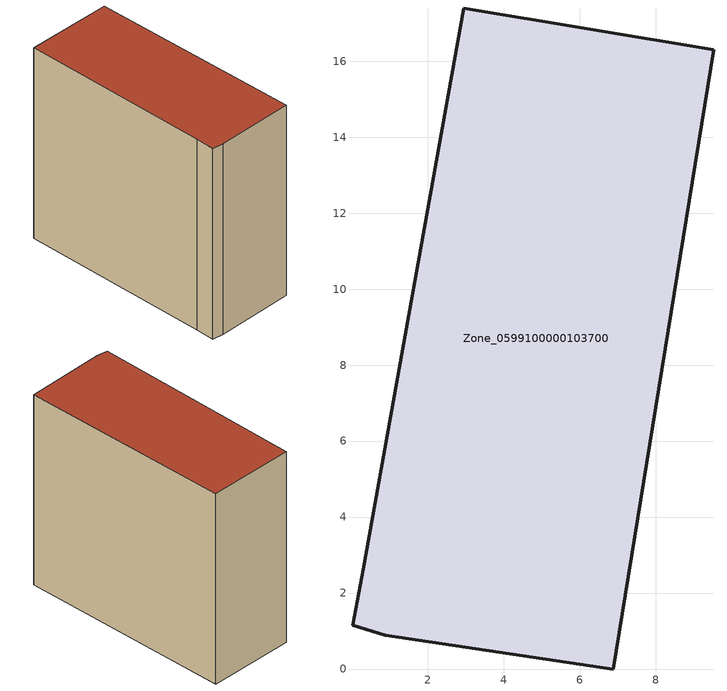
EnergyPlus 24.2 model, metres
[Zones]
Zone_0599100000103700
 floor ground (C_G): 0.3,2.62 2.95,17.4 9.53,16.31 6.89,0 0.88,0.89 0.03,1.16 z0
 wall outside (C_F): 2.95,17.4 0.3,2.62 0.03,1.16 0.88,0.89 6.89,0 9.53,16.31 2.95,17.4 z0:15.23
 roof outside (C_R): 0.3,2.62 0.03,1.16 0.88,0.89 6.89,0 9.53,16.31 2.95,17.4 z15.23
[BUILDING]
Pand.0599100000103700: North Axis=0; Terrain=City; Loads Convergence Tolerance Value=0.04; Temperature Convergence Tolerance Value=0.4; Solar Distribution=FullExterior; Maximum Number of Warmup Days=25; Minimum Number of Warmup Days=1
[Site:Location]
Rotterdam.The.Hague.AP_ZH_NLD Design_Conditions: Latitude=51.96; Longitude=4.45; Time Zone=1; Elevation=-4.5
[SITE:GROUNDTEMPERATURE:BUILDINGSURFACE]
18, 18, 18, 18, 18, 18, 18, 18, 18, 18, 18, 18
[MATERIAL] Thermal Absorptance=0.9; Solar Absorptance=0.7; Visible Absorptance=0.7
Name | Roughness | Thickness | Conductivity | Density | Specific Heat
G.TI.1946 | MediumSmooth | 0.15 | 1 | 540 | 1210
F.TI.1946 | Rough | 0.3 | 0.857143 | 1920 | 840
R.TI.1946 | MediumRough | 0.2 | 0.1 | 1500 | 1000
[CONSTRUCTION]
C_G: G.TI.1946
C_F: F.TI.1946
C_R: R.TI.1946
[ZONE]
Zone_0599100000103700: Type=1; Multiplier=1; Ceiling Height=Autocalculate; Volume=Autocalculate; Floor Area=autocalculate; Part of Total Floor Area=Yes
[ZONEINFILTRATION:DESIGNFLOWRATE]
Infil_Zone_0599100000103700: Zone or ZoneList or Space or SpaceList=Zone_0599100000103700; Schedule=AlwaysOn; Design Flow Rate Calculation Method=Flow/Area; Flow Rate per Floor Area=0.003; Constant Term Coefficient=1; Temperature Term Coefficient=0; Velocity Term Coefficient=0; Velocity Squared Term Coefficient=0
[HVACTEMPLATE:ZONE:IDEALLOADSAIRSYSTEM]
Zone_0599100000103700: Maximum Heating Supply Air Temperature=50; Minimum Cooling Supply Air Temperature=13; Maximum Heating Supply Air Humidity Ratio=0.0156; Minimum Cooling Supply Air Humidity Ratio=0.0077; Heating Limit=NoLimit; Cooling Limit=NoLimit; Dehumidification Control Type=ConstantSensibleHeatRatio; Cooling Sensible Heat Ratio=0.7; Dehumidification Setpoint=60; Humidification Control Type=None; Humidification Setpoint=30; Outdoor Air Method=None; Outdoor Air Flow Rate per Person=0.00944; Outdoor Air Flow Rate per Zone Floor Area=0; Outdoor Air Flow Rate per Zone=0; Demand Controlled Ventilation Type=None; Outdoor Air Economizer Type=NoEconomizer; Heat Recovery Type=None; Sensible Heat Recovery Effectiveness=0.7; Latent Heat Recovery Effectiveness=0.65
[ZONECONTROL:THERMOSTAT]
ThermostatControl_Zone_0599100000103700: Zone or ZoneList=Zone_0599100000103700; Control Type Schedule=DualSetpointControlType; Control 1=Thermostat_Zone_0599100000103700; Temperature Difference Between Cutout And Setpoint=0
[THERMOSTATSETPOINT:DUALSETPOINT]
Thermostat_Zone_0599100000103700: Heating Setpoint Temperature Schedule=HeatingSetpoint_Zone_0599100000103700; Cooling Setpoint Temperature Schedule=CoolingSetpoint_Zone_0599100000103700
[SCHEDULE:COMPACT]
HeatingSetpoint_Zone_0599100000103700: Through: 12/31, For: AllDays, Until: 24:00, 21
CoolingSetpoint_Zone_0599100000103700: Through: 12/31, For: AllDays, Until: 24:00, 24
DualSetpointControlType: Through: 12/31, For: AllDays, Until: 24:00, 4
AlwaysOn: Through: 12/31, For: AllDays, Until: 24:00, 1
